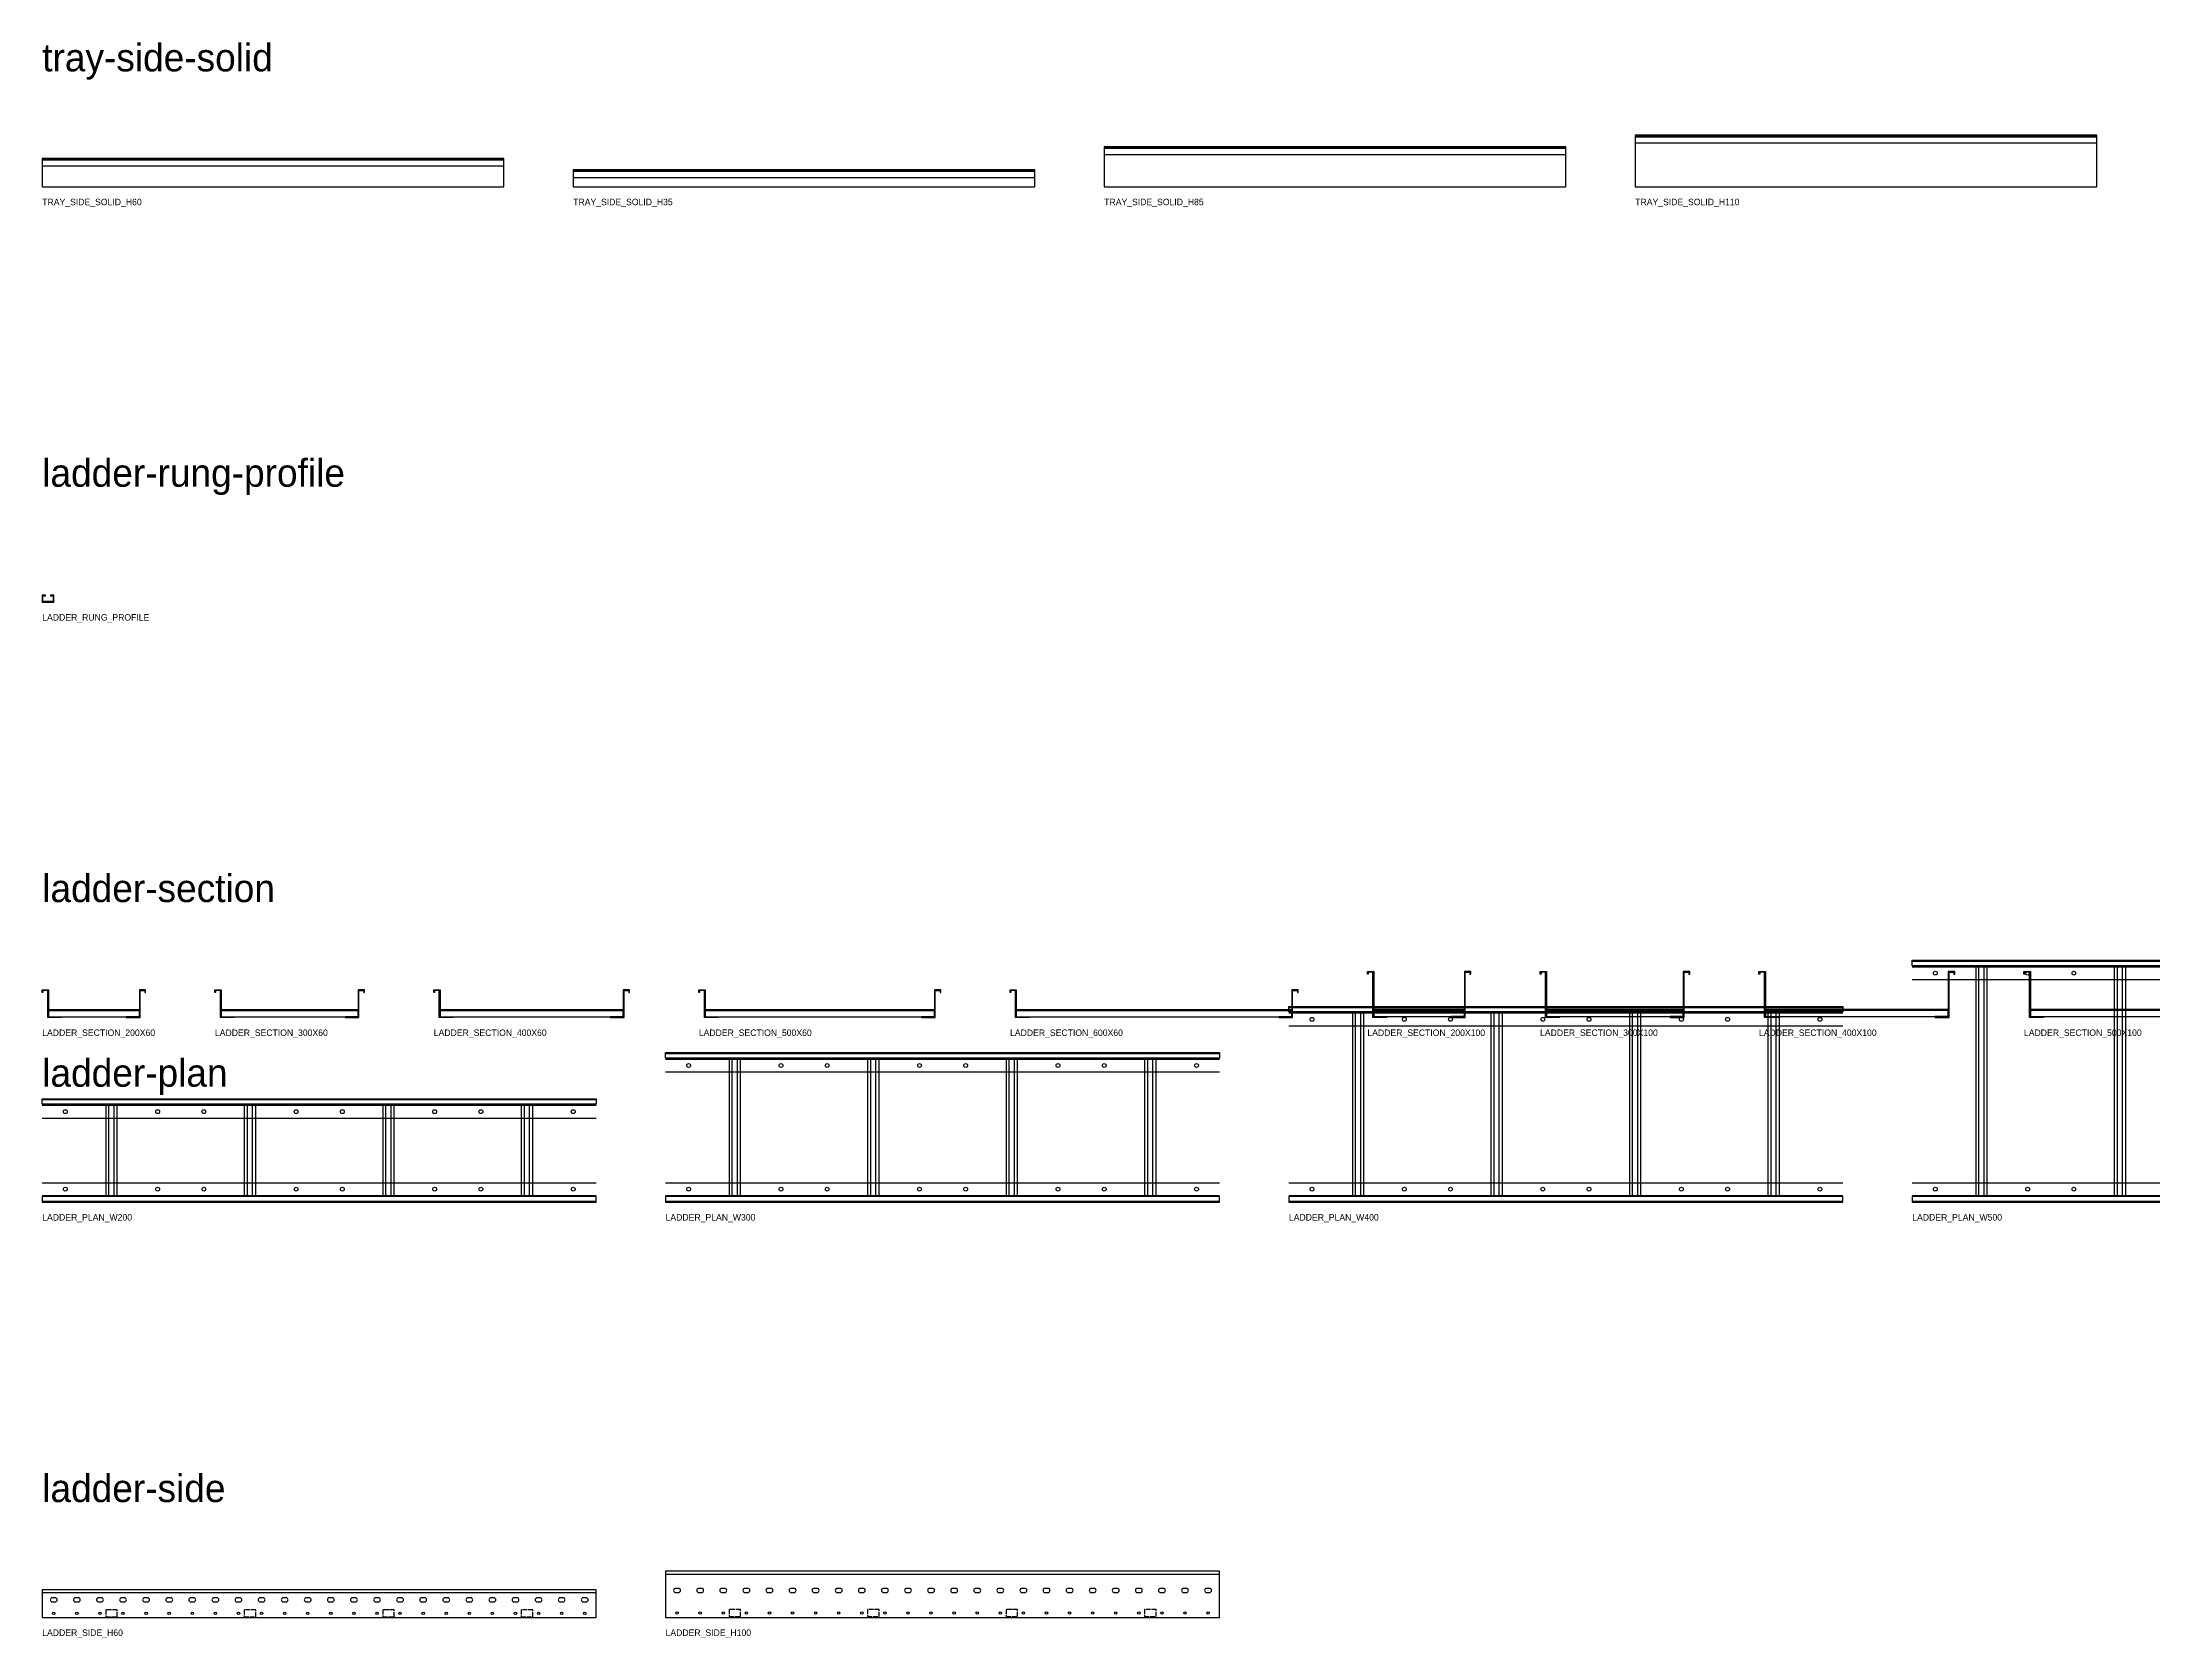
# Model space of a CAD drawing. Header units: millimetres. Extents: x 0 to 15450, y -7144 to 313.
# Drawn here: x 0 to 4573, y -7144 to -3687 of the extents above; entities that cross this region are included whole.
import ezdxf

# ---------------------------------------------------------------- set-up
doc = ezdxf.new("R2010")
doc.units = ezdxf.units.MM
doc.header["$LTSCALE"] = 8
doc.linetypes.add('DASHED', pattern=[1.524, 1.27, -0.254])
for name, color, linetype in [('TRAY', 7, 'Continuous'), ('TRAY-COVER', 5, 'Continuous'), ('TRAY-HIDDEN', 8, 'DASHED'), ('TRAY-SLOT', 8, 'Continuous')]:
    doc.layers.add(name, color=color, linetype=linetype)

# ---------------------------------------------------------------- blocks, each defined once
blk = doc.blocks.new('TCR_TRAY_SIDE_SOLID_H60')
at = {"layer": 'TRAY'}
blk.add_line((0, 58.5), (1000, 58.5), dxfattribs=at)
blk.add_lwpolyline([(0, 0), (1000, 0), (1000, 60), (0, 60)], close=True, dxfattribs=at)
at = {"layer": 'TRAY-COVER'}
blk.add_lwpolyline([(0, 45), (1000, 45), (1000, 61.5), (0, 61.5)], close=True, dxfattribs=at)
blk = doc.blocks.new('TCR_TRAY_SIDE_SOLID_H35')
at = {"layer": 'TRAY'}
blk.add_line((0, 33.5), (1000, 33.5), dxfattribs=at)
blk.add_lwpolyline([(0, 0), (1000, 0), (1000, 35), (0, 35)], close=True, dxfattribs=at)
at = {"layer": 'TRAY-COVER'}
blk.add_lwpolyline([(0, 20), (1000, 20), (1000, 36.5), (0, 36.5)], close=True, dxfattribs=at)
blk = doc.blocks.new('TCR_TRAY_SIDE_SOLID_H85')
at = {"layer": 'TRAY'}
blk.add_line((0, 83.5), (1000, 83.5), dxfattribs=at)
blk.add_lwpolyline([(0, 0), (1000, 0), (1000, 85), (0, 85)], close=True, dxfattribs=at)
at = {"layer": 'TRAY-COVER'}
blk.add_lwpolyline([(0, 70), (1000, 70), (1000, 86.5), (0, 86.5)], close=True, dxfattribs=at)
blk = doc.blocks.new('TCR_TRAY_SIDE_SOLID_H110')
at = {"layer": 'TRAY'}
blk.add_line((0, 108.5), (1000, 108.5), dxfattribs=at)
blk.add_lwpolyline([(0, 0), (1000, 0), (1000, 110), (0, 110)], close=True, dxfattribs=at)
at = {"layer": 'TRAY-COVER'}
blk.add_lwpolyline([(0, 95), (1000, 95), (1000, 111.5), (0, 111.5)], close=True, dxfattribs=at)
blk = doc.blocks.new('TCR_LADDER_RUNG_PROFILE')
at = {"layer": 'TRAY'}
blk.add_lwpolyline([(0, 0), (25, 0), (25, 15), (18, 15), (18, 13.75), (23.75, 13.75), (23.75, 1.25), (1.25, 1.25), (1.25, 13.75), (7, 13.75), (7, 15), (0, 15)], close=True, dxfattribs=at)
blk = doc.blocks.new('TCR_LADDER_SECTION_200X60')
at = {"layer": 'TRAY'}
blk.add_line((1.5, 15.25), (198.5, 15.25), dxfattribs=at)
for points in [[(-12, 54), (-12, 60), (1.5, 60), (1.5, 1.5), (30, 1.5), (30, 0), (0, 0), (0, 58.5), (-10.5, 58.5), (-10.5, 54)], [(212, 54), (212, 60), (198.5, 60), (198.5, 1.5), (170, 1.5), (170, 0), (200, 0), (200, 58.5), (210.5, 58.5), (210.5, 54)], [(1.5, 1.5), (198.5, 1.5), (198.5, 16.5), (1.5, 16.5)]]:
    blk.add_lwpolyline(points, close=True, dxfattribs=at)
blk = doc.blocks.new('TCR_LADDER_SECTION_300X60')
at = {"layer": 'TRAY'}
blk.add_line((1.5, 15.25), (298.5, 15.25), dxfattribs=at)
for points in [[(-12, 54), (-12, 60), (1.5, 60), (1.5, 1.5), (30, 1.5), (30, 0), (0, 0), (0, 58.5), (-10.5, 58.5), (-10.5, 54)], [(312, 54), (312, 60), (298.5, 60), (298.5, 1.5), (270, 1.5), (270, 0), (300, 0), (300, 58.5), (310.5, 58.5), (310.5, 54)], [(1.5, 1.5), (298.5, 1.5), (298.5, 16.5), (1.5, 16.5)]]:
    blk.add_lwpolyline(points, close=True, dxfattribs=at)
blk = doc.blocks.new('TCR_LADDER_SECTION_400X60')
at = {"layer": 'TRAY'}
blk.add_line((1.5, 15.25), (398.5, 15.25), dxfattribs=at)
for points in [[(-12, 54), (-12, 60), (1.5, 60), (1.5, 1.5), (30, 1.5), (30, 0), (0, 0), (0, 58.5), (-10.5, 58.5), (-10.5, 54)], [(412, 54), (412, 60), (398.5, 60), (398.5, 1.5), (370, 1.5), (370, 0), (400, 0), (400, 58.5), (410.5, 58.5), (410.5, 54)], [(1.5, 1.5), (398.5, 1.5), (398.5, 16.5), (1.5, 16.5)]]:
    blk.add_lwpolyline(points, close=True, dxfattribs=at)
blk = doc.blocks.new('TCR_LADDER_SECTION_500X60')
at = {"layer": 'TRAY'}
blk.add_line((1.5, 15.25), (498.5, 15.25), dxfattribs=at)
for points in [[(-12, 54), (-12, 60), (1.5, 60), (1.5, 1.5), (30, 1.5), (30, 0), (0, 0), (0, 58.5), (-10.5, 58.5), (-10.5, 54)], [(512, 54), (512, 60), (498.5, 60), (498.5, 1.5), (470, 1.5), (470, 0), (500, 0), (500, 58.5), (510.5, 58.5), (510.5, 54)], [(1.5, 1.5), (498.5, 1.5), (498.5, 16.5), (1.5, 16.5)]]:
    blk.add_lwpolyline(points, close=True, dxfattribs=at)
blk = doc.blocks.new('TCR_LADDER_SECTION_600X60')
at = {"layer": 'TRAY'}
blk.add_line((1.5, 15.25), (598.5, 15.25), dxfattribs=at)
for points in [[(-12, 54), (-12, 60), (1.5, 60), (1.5, 1.5), (30, 1.5), (30, 0), (0, 0), (0, 58.5), (-10.5, 58.5), (-10.5, 54)], [(612, 54), (612, 60), (598.5, 60), (598.5, 1.5), (570, 1.5), (570, 0), (600, 0), (600, 58.5), (610.5, 58.5), (610.5, 54)], [(1.5, 1.5), (598.5, 1.5), (598.5, 16.5), (1.5, 16.5)]]:
    blk.add_lwpolyline(points, close=True, dxfattribs=at)
blk = doc.blocks.new('TCR_LADDER_SECTION_200X100')
at = {"layer": 'TRAY'}
blk.add_line((2, 15.75), (198, 15.75), dxfattribs=at)
for points in [[(-12, 94), (-12, 100), (2, 100), (2, 2), (30, 2), (30, 0), (0, 0), (0, 98), (-10, 98), (-10, 94)], [(212, 94), (212, 100), (198, 100), (198, 2), (170, 2), (170, 0), (200, 0), (200, 98), (210, 98), (210, 94)], [(2, 2), (198, 2), (198, 17), (2, 17)]]:
    blk.add_lwpolyline(points, close=True, dxfattribs=at)
blk = doc.blocks.new('TCR_LADDER_SECTION_300X100')
at = {"layer": 'TRAY'}
blk.add_line((2, 15.75), (298, 15.75), dxfattribs=at)
for points in [[(-12, 94), (-12, 100), (2, 100), (2, 2), (30, 2), (30, 0), (0, 0), (0, 98), (-10, 98), (-10, 94)], [(312, 94), (312, 100), (298, 100), (298, 2), (270, 2), (270, 0), (300, 0), (300, 98), (310, 98), (310, 94)], [(2, 2), (298, 2), (298, 17), (2, 17)]]:
    blk.add_lwpolyline(points, close=True, dxfattribs=at)
blk = doc.blocks.new('TCR_LADDER_SECTION_400X100')
at = {"layer": 'TRAY'}
blk.add_line((2, 15.75), (398, 15.75), dxfattribs=at)
for points in [[(-12, 94), (-12, 100), (2, 100), (2, 2), (30, 2), (30, 0), (0, 0), (0, 98), (-10, 98), (-10, 94)], [(412, 94), (412, 100), (398, 100), (398, 2), (370, 2), (370, 0), (400, 0), (400, 98), (410, 98), (410, 94)], [(2, 2), (398, 2), (398, 17), (2, 17)]]:
    blk.add_lwpolyline(points, close=True, dxfattribs=at)
blk = doc.blocks.new('TCR_LADDER_SECTION_500X100')
at = {"layer": 'TRAY'}
blk.add_line((2, 15.75), (498, 15.75), dxfattribs=at)
for points in [[(-12, 94), (-12, 100), (2, 100), (2, 2), (30, 2), (30, 0), (0, 0), (0, 98), (-10, 98), (-10, 94)], [(512, 94), (512, 100), (498, 100), (498, 2), (470, 2), (470, 0), (500, 0), (500, 98), (510, 98), (510, 94)], [(2, 2), (498, 2), (498, 17), (2, 17)]]:
    blk.add_lwpolyline(points, close=True, dxfattribs=at)
blk = doc.blocks.new('TCR_LADDER_PLAN_W200')
at = {"layer": 'TRAY'}
for p, q in [((0, 210), (1200, 210)), ((0, 198), (1200, 198)), ((144.5, 2), (144.5, 198)), ((155.5, 2), (155.5, 198)), ((444.5, 2), (444.5, 198)), ((455.5, 2), (455.5, 198)), ((744.5, 2), (744.5, 198)), ((755.5, 2), (755.5, 198)), ((1044.5, 2), (1044.5, 198)), ((1055.5, 2), (1055.5, 198)), ((0, 170), (1200, 170)), ((0, 30), (1200, 30)), ((0, 2), (1200, 2)), ((0, -10), (1200, -10))]:
    blk.add_line(p, q, dxfattribs=at)
for points in [[(0, 212), (1200, 212), (1200, 200), (0, 200)], [(137.5, 2), (162.5, 2), (162.5, 198), (137.5, 198)], [(437.5, 2), (462.5, 2), (462.5, 198), (437.5, 198)], [(737.5, 2), (762.5, 2), (762.5, 198), (737.5, 198)], [(1037.5, 2), (1062.5, 2), (1062.5, 198), (1037.5, 198)], [(0, -12), (1200, -12), (1200, 0), (0, 0)]]:
    blk.add_lwpolyline(points, close=True, dxfattribs=at)
at = {"layer": 'TRAY-SLOT'}
for centre in [(50, 184), (250, 184), (350, 184), (550, 184), (650, 184), (850, 184), (950, 184), (1150, 184), (50, 16), (250, 16), (350, 16), (550, 16), (650, 16), (850, 16), (950, 16), (1150, 16)]:
    blk.add_circle(centre, 4.25, dxfattribs=at)
blk = doc.blocks.new('TCR_LADDER_PLAN_W300')
at = {"layer": 'TRAY'}
for p, q in [((0, 310), (1200, 310)), ((0, 298), (1200, 298)), ((144.5, 2), (144.5, 298)), ((155.5, 2), (155.5, 298)), ((444.5, 2), (444.5, 298)), ((455.5, 2), (455.5, 298)), ((744.5, 2), (744.5, 298)), ((755.5, 2), (755.5, 298)), ((1044.5, 2), (1044.5, 298)), ((1055.5, 2), (1055.5, 298)), ((0, 270), (1200, 270)), ((0, 30), (1200, 30)), ((0, 2), (1200, 2)), ((0, -10), (1200, -10))]:
    blk.add_line(p, q, dxfattribs=at)
for points in [[(0, 312), (1200, 312), (1200, 300), (0, 300)], [(137.5, 2), (162.5, 2), (162.5, 298), (137.5, 298)], [(437.5, 2), (462.5, 2), (462.5, 298), (437.5, 298)], [(737.5, 2), (762.5, 2), (762.5, 298), (737.5, 298)], [(1037.5, 2), (1062.5, 2), (1062.5, 298), (1037.5, 298)], [(0, -12), (1200, -12), (1200, 0), (0, 0)]]:
    blk.add_lwpolyline(points, close=True, dxfattribs=at)
at = {"layer": 'TRAY-SLOT'}
for centre in [(50, 284), (250, 284), (350, 284), (550, 284), (650, 284), (850, 284), (950, 284), (1150, 284), (50, 16), (250, 16), (350, 16), (550, 16), (650, 16), (850, 16), (950, 16), (1150, 16)]:
    blk.add_circle(centre, 4.25, dxfattribs=at)
blk = doc.blocks.new('TCR_LADDER_PLAN_W400')
at = {"layer": 'TRAY'}
for p, q in [((0, 410), (1200, 410)), ((0, 398), (1200, 398)), ((0, 370), (1200, 370)), ((144.5, 2), (144.5, 398)), ((155.5, 2), (155.5, 398)), ((444.5, 2), (444.5, 398)), ((455.5, 2), (455.5, 398)), ((744.5, 2), (744.5, 398)), ((755.5, 2), (755.5, 398)), ((1044.5, 2), (1044.5, 398)), ((1055.5, 2), (1055.5, 398)), ((0, 30), (1200, 30)), ((0, 2), (1200, 2)), ((0, -10), (1200, -10))]:
    blk.add_line(p, q, dxfattribs=at)
for points in [[(0, 412), (1200, 412), (1200, 400), (0, 400)], [(137.5, 2), (162.5, 2), (162.5, 398), (137.5, 398)], [(437.5, 2), (462.5, 2), (462.5, 398), (437.5, 398)], [(737.5, 2), (762.5, 2), (762.5, 398), (737.5, 398)], [(1037.5, 2), (1062.5, 2), (1062.5, 398), (1037.5, 398)], [(0, -12), (1200, -12), (1200, 0), (0, 0)]]:
    blk.add_lwpolyline(points, close=True, dxfattribs=at)
at = {"layer": 'TRAY-SLOT'}
for centre in [(50, 384), (250, 384), (350, 384), (550, 384), (650, 384), (850, 384), (950, 384), (1150, 384), (50, 16), (250, 16), (350, 16), (550, 16), (650, 16), (850, 16), (950, 16), (1150, 16)]:
    blk.add_circle(centre, 4.25, dxfattribs=at)
blk = doc.blocks.new('TCR_LADDER_PLAN_W500')
at = {"layer": 'TRAY'}
for p, q in [((0, 510), (1200, 510)), ((0, 498), (1200, 498)), ((0, 470), (1200, 470)), ((144.5, 2), (144.5, 498)), ((155.5, 2), (155.5, 498)), ((444.5, 2), (444.5, 498)), ((455.5, 2), (455.5, 498)), ((744.5, 2), (744.5, 498)), ((755.5, 2), (755.5, 498)), ((1044.5, 2), (1044.5, 498)), ((1055.5, 2), (1055.5, 498)), ((0, 30), (1200, 30)), ((0, 2), (1200, 2)), ((0, -10), (1200, -10))]:
    blk.add_line(p, q, dxfattribs=at)
for points in [[(0, 512), (1200, 512), (1200, 500), (0, 500)], [(137.5, 2), (162.5, 2), (162.5, 498), (137.5, 498)], [(437.5, 2), (462.5, 2), (462.5, 498), (437.5, 498)], [(737.5, 2), (762.5, 2), (762.5, 498), (737.5, 498)], [(1037.5, 2), (1062.5, 2), (1062.5, 498), (1037.5, 498)], [(0, -12), (1200, -12), (1200, 0), (0, 0)]]:
    blk.add_lwpolyline(points, close=True, dxfattribs=at)
at = {"layer": 'TRAY-SLOT'}
for centre in [(50, 484), (250, 484), (350, 484), (550, 484), (650, 484), (850, 484), (950, 484), (1150, 484), (50, 16), (250, 16), (350, 16), (550, 16), (650, 16), (850, 16), (950, 16), (1150, 16)]:
    blk.add_circle(centre, 4.25, dxfattribs=at)
blk = doc.blocks.new('TCR_LADDER_SIDE_H60')
at = {"layer": 'TRAY'}
blk.add_line((0, 54), (1200, 54), dxfattribs=at)
blk.add_lwpolyline([(0, 0), (1200, 0), (1200, 60), (0, 60)], close=True, dxfattribs=at)
at = {"layer": 'TRAY-HIDDEN'}
for points in [[(137.5, 1.5), (162.5, 1.5), (162.5, 16.5), (137.5, 16.5)], [(437.5, 1.5), (462.5, 1.5), (462.5, 16.5), (437.5, 16.5)], [(737.5, 1.5), (762.5, 1.5), (762.5, 16.5), (737.5, 16.5)], [(1037.5, 1.5), (1062.5, 1.5), (1062.5, 16.5), (1037.5, 16.5)]]:
    blk.add_lwpolyline(points, close=True, dxfattribs=at)
at = {"layer": 'TRAY-SLOT'}
for points in [[(22, 33.75), (28, 33.75, 1), (28, 42.75), (22, 42.75, 1)], [(72, 33.75), (78, 33.75, 1), (78, 42.75), (72, 42.75, 1)], [(122, 33.75), (128, 33.75, 1), (128, 42.75), (122, 42.75, 1)], [(172, 33.75), (178, 33.75, 1), (178, 42.75), (172, 42.75, 1)], [(222, 33.75), (228, 33.75, 1), (228, 42.75), (222, 42.75, 1)], [(272, 33.75), (278, 33.75, 1), (278, 42.75), (272, 42.75, 1)], [(322, 33.75), (328, 33.75, 1), (328, 42.75), (322, 42.75, 1)], [(372, 33.75), (378, 33.75, 1), (378, 42.75), (372, 42.75, 1)], [(422, 33.75), (428, 33.75, 1), (428, 42.75), (422, 42.75, 1)], [(472, 33.75), (478, 33.75, 1), (478, 42.75), (472, 42.75, 1)], [(522, 33.75), (528, 33.75, 1), (528, 42.75), (522, 42.75, 1)], [(572, 33.75), (578, 33.75, 1), (578, 42.75), (572, 42.75, 1)], [(622, 33.75), (628, 33.75, 1), (628, 42.75), (622, 42.75, 1)], [(672, 33.75), (678, 33.75, 1), (678, 42.75), (672, 42.75, 1)], [(722, 33.75), (728, 33.75, 1), (728, 42.75), (722, 42.75, 1)], [(772, 33.75), (778, 33.75, 1), (778, 42.75), (772, 42.75, 1)], [(822, 33.75), (828, 33.75, 1), (828, 42.75), (822, 42.75, 1)], [(872, 33.75), (878, 33.75, 1), (878, 42.75), (872, 42.75, 1)], [(922, 33.75), (928, 33.75, 1), (928, 42.75), (922, 42.75, 1)], [(972, 33.75), (978, 33.75, 1), (978, 42.75), (972, 42.75, 1)], [(1022, 33.75), (1028, 33.75, 1), (1028, 42.75), (1022, 42.75, 1)], [(1072, 33.75), (1078, 33.75, 1), (1078, 42.75), (1072, 42.75, 1)], [(1122, 33.75), (1128, 33.75, 1), (1128, 42.75), (1122, 42.75, 1)], [(1172, 33.75), (1178, 33.75, 1), (1178, 42.75), (1172, 42.75, 1)]]:
    blk.add_lwpolyline(points, format="xyb", close=True, dxfattribs=at)
for centre in [(25, 9), (75, 9), (125, 9), (175, 9), (225, 9), (275, 9), (325, 9), (375, 9), (425, 9), (475, 9), (525, 9), (575, 9), (625, 9), (675, 9), (725, 9), (775, 9), (825, 9), (875, 9), (925, 9), (975, 9), (1025, 9), (1075, 9), (1125, 9), (1175, 9)]:
    blk.add_circle(centre, 2.7, dxfattribs=at)
blk = doc.blocks.new('TCR_LADDER_SIDE_H100')
at = {"layer": 'TRAY'}
blk.add_line((0, 94), (1200, 94), dxfattribs=at)
blk.add_lwpolyline([(0, 0), (1200, 0), (1200, 100), (0, 100)], close=True, dxfattribs=at)
at = {"layer": 'TRAY-HIDDEN'}
for points in [[(137.5, 2), (162.5, 2), (162.5, 17), (137.5, 17)], [(437.5, 2), (462.5, 2), (462.5, 17), (437.5, 17)], [(737.5, 2), (762.5, 2), (762.5, 17), (737.5, 17)], [(1037.5, 2), (1062.5, 2), (1062.5, 17), (1037.5, 17)]]:
    blk.add_lwpolyline(points, close=True, dxfattribs=at)
at = {"layer": 'TRAY-SLOT'}
for points in [[(22, 54), (28, 54, 1), (28, 63), (22, 63, 1)], [(72, 54), (78, 54, 1), (78, 63), (72, 63, 1)], [(122, 54), (128, 54, 1), (128, 63), (122, 63, 1)], [(172, 54), (178, 54, 1), (178, 63), (172, 63, 1)], [(222, 54), (228, 54, 1), (228, 63), (222, 63, 1)], [(272, 54), (278, 54, 1), (278, 63), (272, 63, 1)], [(322, 54), (328, 54, 1), (328, 63), (322, 63, 1)], [(372, 54), (378, 54, 1), (378, 63), (372, 63, 1)], [(422, 54), (428, 54, 1), (428, 63), (422, 63, 1)], [(472, 54), (478, 54, 1), (478, 63), (472, 63, 1)], [(522, 54), (528, 54, 1), (528, 63), (522, 63, 1)], [(572, 54), (578, 54, 1), (578, 63), (572, 63, 1)], [(622, 54), (628, 54, 1), (628, 63), (622, 63, 1)], [(672, 54), (678, 54, 1), (678, 63), (672, 63, 1)], [(722, 54), (728, 54, 1), (728, 63), (722, 63, 1)], [(772, 54), (778, 54, 1), (778, 63), (772, 63, 1)], [(822, 54), (828, 54, 1), (828, 63), (822, 63, 1)], [(872, 54), (878, 54, 1), (878, 63), (872, 63, 1)], [(922, 54), (928, 54, 1), (928, 63), (922, 63, 1)], [(972, 54), (978, 54, 1), (978, 63), (972, 63, 1)], [(1022, 54), (1028, 54, 1), (1028, 63), (1022, 63, 1)], [(1072, 54), (1078, 54, 1), (1078, 63), (1072, 63, 1)], [(1122, 54), (1128, 54, 1), (1128, 63), (1122, 63, 1)], [(1172, 54), (1178, 54, 1), (1178, 63), (1172, 63, 1)]]:
    blk.add_lwpolyline(points, format="xyb", close=True, dxfattribs=at)
for centre in [(25, 9.5), (75, 9.5), (125, 9.5), (175, 9.5), (225, 9.5), (275, 9.5), (325, 9.5), (375, 9.5), (425, 9.5), (475, 9.5), (525, 9.5), (575, 9.5), (625, 9.5), (675, 9.5), (725, 9.5), (775, 9.5), (825, 9.5), (875, 9.5), (925, 9.5), (975, 9.5), (1025, 9.5), (1075, 9.5), (1125, 9.5), (1175, 9.5)]:
    blk.add_circle(centre, 2.7, dxfattribs=at)

msp = doc.modelspace()

# ---------------------------------------------------------------- block references
for name, p in [('TCR_TRAY_SIDE_SOLID_H85', (2300, -4000)), ('TCR_TRAY_SIDE_SOLID_H110', (3450, -4000)), ('TCR_TRAY_SIDE_SOLID_H60', (0, -4000)), ('TCR_TRAY_SIDE_SOLID_H35', (1150, -4000)), ('TCR_LADDER_RUNG_PROFILE', (0, -4900)), ('TCR_LADDER_SECTION_200X100', (2882, -5800)), ('TCR_LADDER_SECTION_300X100', (3256, -5800)), ('TCR_LADDER_SECTION_400X100', (3730, -5800)), ('TCR_LADDER_PLAN_W500', (4050, -6188)), ('TCR_LADDER_SECTION_500X100', (4304, -5800)), ('TCR_LADDER_SECTION_200X60', (12, -5800)), ('TCR_LADDER_SECTION_300X60', (386, -5800)), ('TCR_LADDER_SECTION_400X60', (860, -5800)), ('TCR_LADDER_SECTION_500X60', (1434, -5800)), ('TCR_LADDER_SECTION_600X60', (2108, -5800)), ('TCR_LADDER_PLAN_W400', (2700, -6188)), ('TCR_LADDER_PLAN_W300', (1350, -6188)), ('TCR_LADDER_PLAN_W200', (0, -6188)), ('TCR_LADDER_SIDE_H60', (0, -7100)), ('TCR_LADDER_SIDE_H100', (1350, -7100))]:
    msp.add_blockref(name, p)

# ---------------------------------------------------------------- texts
for s, height, p in [('tray-side-solid', 60, (0, -3750)), ('TRAY_SIDE_SOLID_H60', 14, (0, -4040)), ('TRAY_SIDE_SOLID_H35', 14, (1150, -4040)), ('TRAY_SIDE_SOLID_H85', 14, (2300, -4040)), ('TRAY_SIDE_SOLID_H110', 14, (3450, -4040)), ('ladder-rung-profile', 60, (0, -4650)), ('LADDER_RUNG_PROFILE', 14, (0, -4940)), ('ladder-section', 60, (0, -5550)), ('LADDER_SECTION_200X60', 14, (0, -5840)), ('LADDER_SECTION_300X60', 14, (374, -5840)), ('LADDER_SECTION_400X60', 14, (848, -5840)), ('LADDER_SECTION_500X60', 14, (1422, -5840)), ('LADDER_SECTION_600X60', 14, (2096, -5840)), ('LADDER_SECTION_200X100', 14, (2870, -5840)), ('LADDER_SECTION_300X100', 14, (3244, -5840)), ('LADDER_SECTION_400X100', 14, (3718, -5840)), ('LADDER_SECTION_500X100', 14, (4292, -5840)), ('ladder-plan', 60, (0, -5950)), ('LADDER_PLAN_W200', 14, (0, -6240)), ('LADDER_PLAN_W300', 14, (1350, -6240)), ('LADDER_PLAN_W400', 14, (2700, -6240)), ('LADDER_PLAN_W500', 14, (4050, -6240)), ('ladder-side', 60, (0, -6850)), ('LADDER_SIDE_H60', 14, (0, -7140)), ('LADDER_SIDE_H100', 14, (1350, -7140))]:
    msp.add_text(s, height=height).set_placement(p)

doc.saveas('drawing.dxf')
